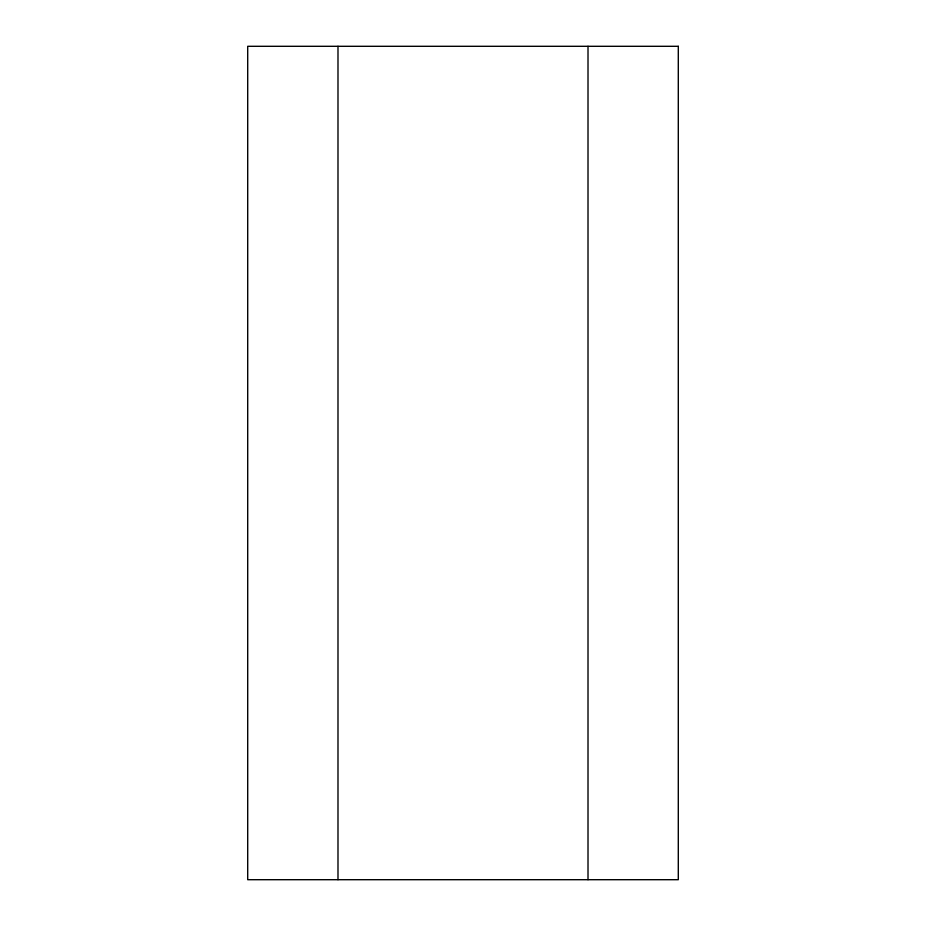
<?xml version="1.0" encoding="UTF-8"?>
<svg xmlns="http://www.w3.org/2000/svg" width="926" height="926" viewBox="0 0 926 926"><rect width="100%" height="100%" fill="white"/><g stroke="black" fill="none" stroke-linecap="round" stroke-linejoin="round"><path stroke-width="1.39" d="M588.01 46.3L588.01 879.7M337.99 46.3L337.99 879.7M678.295 46.3L247.705 46.3L247.705 879.7L678.295 879.7L678.295 46.3"/></g></svg>
